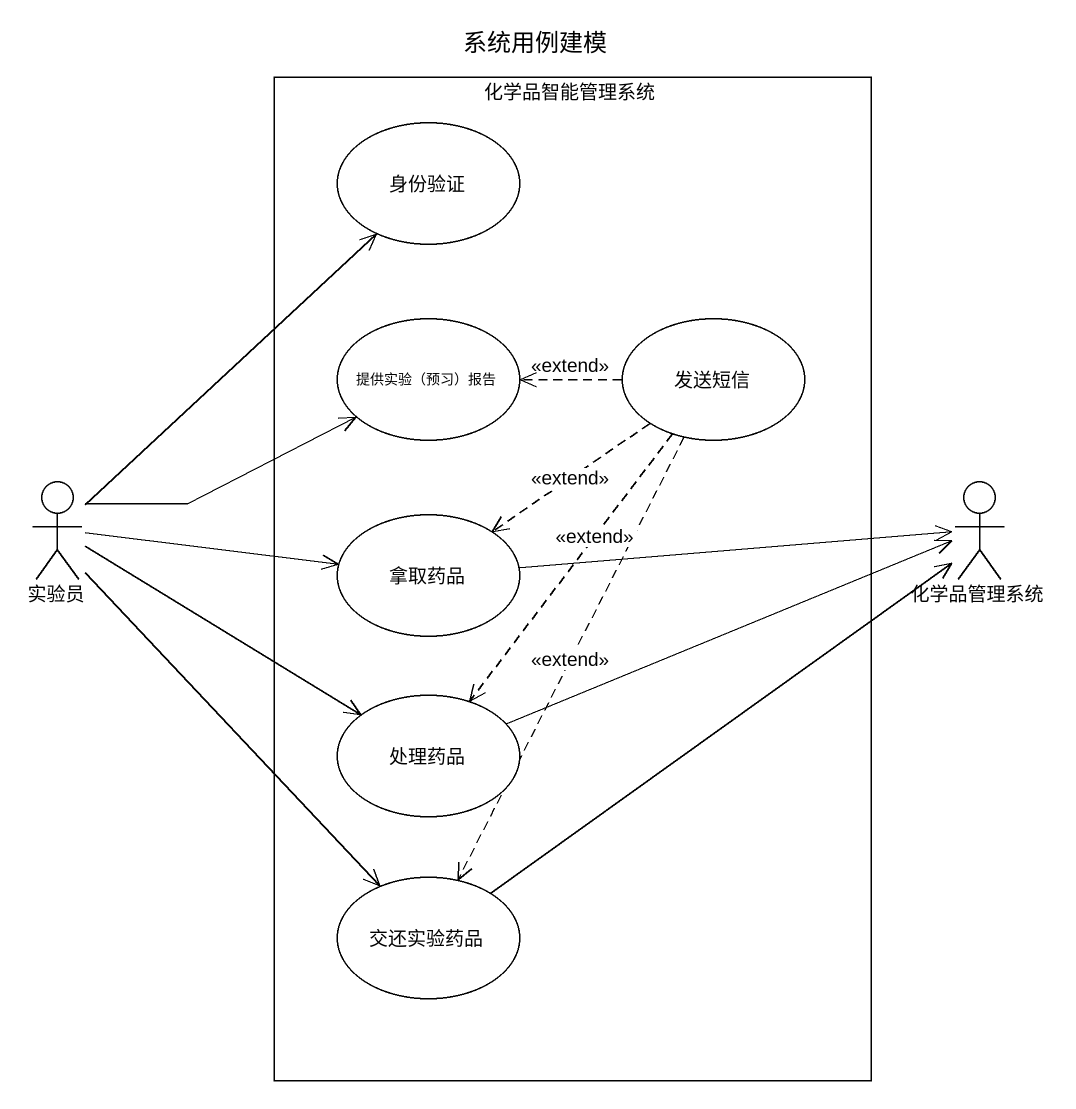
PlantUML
@startuml
title 系统用例建模
rectangle 化学品智能管理系统 {
  usecase 身份验证
  usecase "提供实验（预习）报告" as 提供实验_预习_报告
  usecase 发送短信
  usecase 拿取药品
  usecase 处理药品
  usecase 交还实验药品
}
actor 实验员
actor 化学品管理系统
发送短信 .left.> 提供实验_预习_报告 : <<extend>>
发送短信 ..> 拿取药品 : <<extend>>
发送短信 ..> 处理药品 : <<extend>>
发送短信 ..> 交还实验药品 : <<extend>>
实验员 -up-> 身份验证
实验员 -right-> 提供实验_预习_报告
实验员 -right-> 拿取药品
实验员 -right-> 处理药品
实验员 --> 交还实验药品
拿取药品 -right-> 化学品管理系统
处理药品 -right-> 化学品管理系统
交还实验药品 -up-> 化学品管理系统
@enduml
